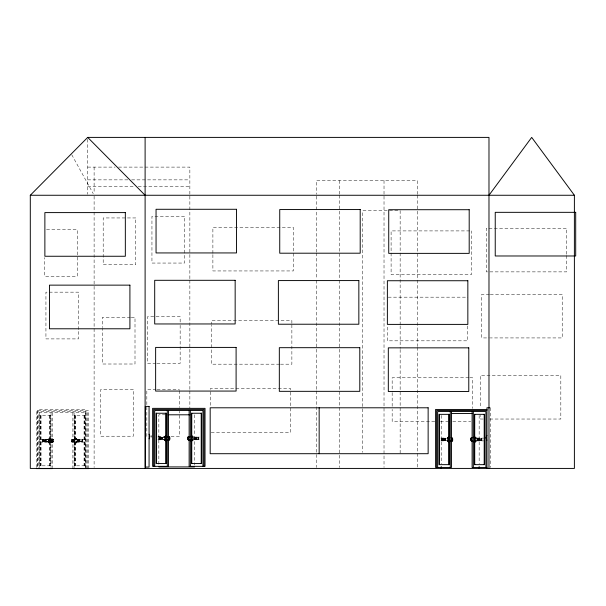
<?xml version="1.0" encoding="UTF-8"?>
<svg xmlns="http://www.w3.org/2000/svg" width="606" height="606" viewBox="0 0 606 606"><rect width="100%" height="100%" fill="white"/><g stroke="black" fill="none" stroke-linecap="round" stroke-linejoin="round"><path stroke-width="0.45" stroke-dasharray="3.03 2.27" d="M74.803 442.054L74.788 442.751L76 442.751A0.788 0.682 89.7 0 0 76.606 442.054L76.606 439.259A0.788 0.682 89.7 0 0 76 438.562L74.796 438.562L74.803 439.259M53.419 441.963L40.716 442.054L40.716 439.259L53.366 439.259L53.419 441.963L43.268 442.024L43.215 439.259M84.408 442.054L71.766 442.047L71.705 439.342L84.408 439.259M81.916 442.054L81.916 439.259M163.234 439.706L159.529 439.767L159.492 437.002M442.494 440.865L442.494 438.123M481.141 440.895L481.141 438.1M198.177 437.002L198.177 439.797M51.071 442.388L51.071 438.918M74.841 438.221L74.75 438.895L76.242 439.191L75.826 442.759L76.295 443.039L76.954 442.085L76.583 438.464L74.796 438.214L74.841 438.895L72.114 439.259L72.205 442.357L76.053 442.38L76.068 443.092L74.743 443.092L74.788 442.403L74.788 443.1M74.106 438.911L74.106 442.403M50.381 438.221L50.381 438.895L50.381 438.221L48.313 438.767L48.169 442.085L48.836 443.039L50.381 443.092L50.381 442.418L48.889 442.13L48.988 438.312L49.109 438.903L50.336 438.911L49.124 438.562A0.788 0.682 -89.7 0 0 48.518 439.259L48.525 442.054A0.788 0.682 -89.7 0 0 49.124 442.751L50.336 442.403L50.336 443.1M43.337 441.532L52.767 439.782L52.767 441.532L42.731 441.532L42.731 439.782L52.767 439.782M159.598 439.274L163.885 438.479M442.569 440.373L446.857 439.577M87.703 167.104L115.132 167.104M118.518 167.104L189.86 167.104L189.86 194.337M87.703 179.861L127.904 179.861M131.661 179.861L189.86 179.861M87.703 186.481L134.479 186.481M138.229 186.481L189.86 186.481M46.548 229.545L77.265 229.545L77.265 276.298L44.685 276.298L44.685 257.595M469.673 230.909L391.105 230.909L391.105 274.556L471.566 274.556L471.566 230.909M489.33 294.281L481.762 294.281L481.762 337.928L489.33 337.928M490.277 294.281L562.216 294.281L562.216 337.928L490.277 337.928M388.219 297.175L467.734 297.175M130.351 317.256L102.422 317.256L102.422 327.543M131.275 317.256L135.002 317.256L135.002 364.009L102.422 364.009L102.422 328.475M155.962 363.388L147.584 363.388L147.584 316.635L180.156 316.635L180.156 322.248M156.886 363.388L180.156 363.388L180.156 323.18M279.563 364.183L211.411 364.183L211.411 325.172M280.51 364.183L291.872 364.183L291.872 324.248M468.839 377.78L392.165 377.78L392.165 391.711M469.786 377.78L472.627 377.78L472.627 408.429M156.143 389.719L146.834 389.719L146.834 436.464M157.068 389.719L179.414 389.719M165.423 414.799L158.848 414.799L158.848 465.052M85.272 415.504L74.28 415.504L74.28 465.809L85.272 465.809M483.202 419.034L480.361 419.034L480.361 415.315M489.83 419.034L560.823 419.034L560.823 375.387L480.361 375.387L480.361 407.891M434.76 421.435L392.165 421.435L392.165 409.361M440.441 421.435L448.016 421.435M452.743 421.435L470.733 421.435M211.191 432.26L290.706 432.26L290.706 388.613L210.244 388.613L210.244 407.187M157.999 436.464L163.59 436.464M171.036 436.464L179.414 436.464L179.414 411.224M157.855 437.002L164.082 437.002M194.42 437.085L199.798 437.002M163.408 437.434L158.727 437.434L158.727 439.358L163.711 439.274M194.246 437.434L198.919 437.434M163.711 437.524L158.992 437.524L158.992 439.274M194.284 437.524L198.662 437.524L198.662 439.274M159.552 437.744L163.234 437.744M194.42 437.744L198.101 437.744M159.552 438.07L163.234 438.07M193.496 438.07L198.101 438.07M440.82 438.1L446.13 438.1M476.763 438.1L483.641 438.1M442.516 438.183L446.205 438.183M477.384 438.183L481.066 438.183M159.552 438.396L163.234 438.396M193.496 438.396L198.101 438.396M446.372 438.532L441.698 438.532L441.698 440.456L446.372 440.456M476.914 438.623L481.891 438.532L481.891 440.456L477.21 440.456M159.552 438.729L163.234 438.729M194.42 438.729L198.101 438.729M442.516 438.842L446.205 438.842M477.384 438.842L481.066 438.842M159.552 439.055L163.234 439.055M194.42 439.055L198.101 439.055M442.516 439.168L446.205 439.168M477.384 439.168L481.066 439.168M43.291 439.342L53.419 439.342M71.705 439.342L81.84 439.342M194.246 439.358L198.919 439.358M442.516 439.494L447.122 439.494M477.384 439.494L481.066 439.494M53.419 439.676L42.465 439.698L42.465 441.615L53.419 441.638M71.705 439.676L82.658 439.698L82.658 441.615L71.705 441.638M194.42 439.706L198.101 439.706M82.401 441.532L72.364 441.532L72.364 439.782L82.401 439.782M157.855 439.797L164.082 439.797M194.488 439.797L199.798 439.797M442.516 439.82L447.122 439.82M477.384 439.82L481.066 439.82M43.291 440.001L53.419 440.001M71.705 440.001L81.84 440.001M442.516 440.153L446.205 440.153M477.384 440.153L481.066 440.153M43.291 440.327L53.419 440.327M71.705 440.327L81.84 440.327M446.342 440.373L441.963 440.373L441.963 438.623M476.914 440.373L481.626 440.373L481.626 438.623M43.291 440.653L53.419 440.653M71.705 440.653L81.84 440.653M440.82 440.895L446.205 440.804M476.763 440.895L483.641 440.895M43.291 440.986L53.419 440.986M71.705 440.986L81.84 440.986M43.291 441.312L53.419 441.312M71.705 441.312L81.84 441.312M71.705 441.963L81.84 441.963M76.606 442.039L76.606 442.069M477.589 439.736L481.02 440.373M193.768 438.479L198.056 439.274M72.364 439.782L81.795 441.532M71.766 154.742L93.233 193.662M566.731 254.225L566.731 228.227L486.27 228.227L486.27 271.874L566.731 271.874L566.731 255.156M490.693 407.755L490.693 467.491M481.823 438.1L481.823 440.895M481.369 438.1L481.369 440.895M479.157 415.413L479.157 463.688M467.734 325.967L467.734 340.822L387.272 340.822L387.272 325.967M442.213 438.1L442.213 440.895M441.85 438.532L441.85 440.456M441.766 438.1L441.766 440.895M441.213 415.413L441.213 463.688M417.413 194.337L417.413 180.565L316.279 180.565L316.279 194.337M417.413 195.261L417.413 279.381M417.413 280.07L417.413 346.488M417.413 347.435L417.413 467.476M400.149 324.937L400.149 210.683L362.744 210.683L362.744 452.409M400.149 325.884L400.149 348.541M400.149 349.488L400.149 453.349M392.165 392.643L392.165 408.429M384.022 180.565L384.022 194.337M384.022 196.2L384.022 467.476M339.284 180.565L339.284 194.337M339.284 195.261L339.284 279.381M339.284 280.328L339.284 467.476M316.279 196.2L316.279 251.967M316.279 252.914L316.279 279.381M316.279 280.328L316.279 389.969M316.279 390.915L316.279 467.476M291.872 323.316L291.872 320.529L211.411 320.529L211.411 324.248M212.888 253.3L212.888 227.295L293.342 227.295L293.342 270.943L212.888 270.943L212.888 254.225M198.859 437.002L198.859 439.797M198.768 437.434L198.768 439.358M198.404 437.002L198.404 439.797M194.511 414.799L194.511 435.275M194.511 436.206L194.511 465.052M189.86 196.2L189.86 279.381M189.86 280.328L189.86 389.969M189.86 390.915L189.86 407.929M179.414 390.65L179.414 407.482M159.249 437.002L159.249 439.797M94.112 167.104L94.112 193.503M94.112 196.2L94.112 467.476M88.764 468.605L88.764 410.61L36.36 410.61L36.36 468.605M87.703 139.251L87.703 194.276M87.718 468.605L87.718 411.663L37.413 411.663L37.413 467.673M86.666 468.605L86.666 412.709L38.458 412.709L38.458 468.605M85.461 412.709L85.461 468.605M85.219 467.491L85.219 409.588L37.814 409.588L37.814 467.491M84.969 415.504L84.969 465.809M84.363 415.504L84.363 465.809M84.06 415.504L84.06 465.809M82.598 439.259L82.598 442.054M82.507 439.698L82.507 441.615M82.143 439.259L82.143 442.054M78.515 329.558L78.515 292.16L45.935 292.16L45.935 338.905L78.515 338.905L78.515 330.497M75.492 415.504L75.492 465.809M75.189 415.504L75.189 465.809M74.583 415.504L74.583 465.809M74.091 412.709L74.091 468.605M72.962 439.782L72.962 441.532M72.879 412.709L72.879 468.605M72.705 439.698L72.705 441.615M72.553 439.698L72.553 441.615M72.008 439.259L72.008 442.054M53.116 439.259L53.116 442.054M52.578 439.698L52.578 441.615M52.427 439.698L52.427 441.615M52.245 412.709L52.245 467.673M52.161 439.782L52.161 441.532M51.033 412.709L51.033 467.673M50.548 415.504L50.548 465.809M50.328 439.259L50.328 438.911C54.381 436.312 54.328 444.971 50.328 442.403L50.328 442.054M49.942 415.504L49.942 465.809M49.639 415.504L49.639 465.809M42.988 439.259L42.988 442.054M42.534 439.259L42.534 442.054M41.064 415.504L41.064 465.809M40.761 415.504L40.761 465.809M40.163 415.504L40.163 465.809M39.67 412.709L39.67 467.673M48.95 442.751C49.222 443.857 49.45 441.66 48.95 442.751M75.826 438.562C76.114 439.653 76.318 437.479 75.826 438.562M48.222 442.069L48.859 442.032L48.222 442.069M76.303 439.274L76.947 439.244L76.364 439.274M48.222 439.236L48.859 439.289L48.222 439.236M184.527 216.304L151.947 216.304L151.947 263.057L184.527 263.057L184.527 216.304M135.767 217.948L103.194 217.948L103.194 264.701L135.767 264.701L135.767 217.948M133.343 389.461L100.763 389.461L100.763 436.214L133.343 436.214L133.343 389.461M50.851 415.504L39.86 415.504L39.86 465.809L50.851 465.809L50.851 415.504"/><path stroke-width="0.91" d="M191.049 440.145L191.004 440.835L191.049 440.145L192.261 440.494A0.788 0.682 89.7 0 0 192.867 439.797L192.867 437.002A0.788 0.682 89.7 0 0 192.261 436.305M191.201 436.123L191.057 436.305M473.975 441.251L473.975 441.933L474.021 441.244L475.233 441.592A0.788 0.682 89.7 0 0 475.839 440.895L475.839 438.1A0.788 0.682 89.7 0 0 475.233 437.403L474.021 437.752L474.021 437.047L473.975 437.737M167.839 439.706C170.763 441.638 170.718 435.229 167.764 437.002M188.269 437.002L188.269 439.797L188.042 437.002M165.226 436.131L165.279 436.547M488.981 195.261L531.689 137.395L574.39 195.261L574.39 468.423L30.3 468.423L30.3 195.261L87.703 137.395L488.981 137.395L488.981 468.423M169.657 439.767L167.764 439.797M449.614 437.737L449.614 437.062L449.614 437.737L448.357 437.403A0.788 0.682 -89.7 0 0 447.751 438.1L447.751 440.895A0.788 0.682 -89.7 0 0 448.357 441.592L449.569 441.244L449.614 441.933L449.614 441.251M166.597 436.653L166.597 436.305M166.597 440.145L166.642 440.835L166.597 440.145L165.385 440.494A0.788 0.682 -89.7 0 1 164.787 439.797L164.779 437.002A0.788 0.682 -89.7 0 1 165.385 436.305M165.12 439.782L164.484 439.827L165.12 439.774M192.534 437.024L193.208 436.979L192.534 437.032M447.751 440.88L447.751 440.91M192.534 439.774L193.208 439.827L192.534 439.782M165.12 437.032L164.476 436.979L165.12 437.024M30.3 195.261L574.39 195.261M489.762 407.755L486.959 407.755L486.959 468.423M487.057 409.451L435.593 409.451L435.593 467.446L451.478 467.446L451.478 411.55M486.944 410.497L436.638 410.497L436.638 467.446M451.394 413.527L472.68 413.527M168.233 414.799L189.822 414.799M149.068 434.32L149.538 434.32L149.538 438.729L149.068 438.729M486.959 435.676L486.489 435.676L486.489 440.092L486.959 440.092M187.966 437.085L189.814 437.085M451.372 437.752C453.159 437.191 453.159 441.804 451.372 441.244L451.372 440.895M472.218 437.752C470.43 437.191 470.43 441.804 472.218 441.244L472.218 440.895M187.966 439.706L189.814 439.706M450.735 440.895L452.637 440.85L452.349 438.1L452.349 440.895M158.848 466.915L194.511 466.915M486.944 467.446L472.112 467.446L472.112 411.55M36.36 468.605L52.245 468.605M72.879 468.605L88.764 468.605M87.703 137.395L145.107 195.261M169.271 437.002L168.4 437.002M485.898 467.446L485.898 411.55L437.691 411.55L437.691 467.446M484.891 437.191L484.891 438.38M484.202 414.345L484.202 464.65M479.157 466.529L479.157 468.423M474.718 414.345L474.718 464.65M473.324 411.55L473.324 467.446M451.803 438.532L451.803 440.456M450.266 411.55L450.266 467.446M448.872 414.345L448.872 464.65M441.213 466.529L441.213 468.423M439.388 414.345L439.388 464.65M319.157 407.793L319.157 453.705M203.98 466.347L203.98 409.398L153.674 409.398L153.674 466.347M202.927 466.347L202.927 410.451L154.719 410.451L154.719 466.347M201.23 413.247L201.23 463.552M191.754 413.247L191.754 463.552M190.352 410.451L190.352 466.347M189.246 437.002L189.246 436.653C187.481 436.085 187.459 440.706 189.246 440.145L189.246 439.797M189.14 410.451L189.14 466.347L205.025 466.347L205.025 408.353L152.621 408.353L152.621 466.347L168.506 466.347L168.506 410.451M169.377 437.002L169.248 439.971L168.4 439.797M169.029 437.524L169.029 439.274M168.839 437.434L168.839 439.358M167.294 410.451L167.294 466.347M165.9 413.247L165.9 463.552M156.424 413.247L156.424 463.552M151.136 435.828L151.136 437.017M145.107 137.395L145.107 468.423M165.211 440.494C165.567 441.592 165.589 439.312 165.211 440.494M448.182 441.592C448.448 442.698 448.682 440.486 448.182 441.592M192.087 436.305C192.375 437.388 192.534 435.237 192.087 436.305M475.059 437.403C475.339 438.494 475.521 436.32 475.059 437.403M470.938 438.161L471.241 440.895L470.976 438.108M192.102 440.32L192.329 440.835L192.125 440.251M448.19 437.229L448.425 437.737L448.19 437.229M475.066 441.418L475.301 441.933L475.066 441.418M475.536 438.115L476.172 438.077L475.536 438.115M475.536 440.865L476.172 440.926L475.536 440.865M447.448 438.077L448.092 438.13L447.501 438.077M236.514 209.282L156.053 209.282L156.053 252.937L236.514 252.937L236.514 209.282M360.199 209.555L279.737 209.555L279.737 253.202L360.199 253.202L360.199 209.555M469.195 209.714L388.734 209.714L388.734 253.369L469.195 253.369L469.195 209.714M575.7 212.335L495.238 212.335L495.238 255.982L575.7 255.982L575.7 212.335M125.336 212.6L44.874 212.6L44.874 256.255L125.336 256.255L125.336 212.6M235.158 280.305L154.697 280.305L154.697 323.96L235.158 323.96L235.158 280.305M358.843 280.578L278.381 280.578L278.381 324.225L358.843 324.225L358.843 280.578M467.84 280.737L387.378 280.737L387.378 324.392L467.84 324.392L467.84 280.737M129.911 285.138L49.45 285.138L49.45 328.785L129.911 328.785L129.911 285.138M236.098 347.412L155.636 347.412L155.636 391.067L236.098 391.067L236.098 347.412M359.782 347.685L279.328 347.685L279.328 391.332L359.782 391.332L359.782 347.685M468.779 347.844L388.317 347.844L388.317 391.499L468.779 391.499L468.779 347.844M149.068 406.399L145.334 406.399L145.334 467.059L149.068 467.059L149.068 406.399M428.139 407.793L210.176 407.793L210.176 453.705L428.139 453.705L428.139 407.793M166.203 413.247L156.121 413.247L156.121 463.552L166.203 463.552L166.203 413.247M201.533 413.247L191.451 413.247L191.451 463.552L201.533 463.552L201.533 413.247M449.167 414.345L439.085 414.345L439.085 464.65L449.167 464.65L449.167 414.345M484.505 414.345L474.415 414.345L474.415 464.65L484.505 464.65L484.505 414.345"/></g></svg>
